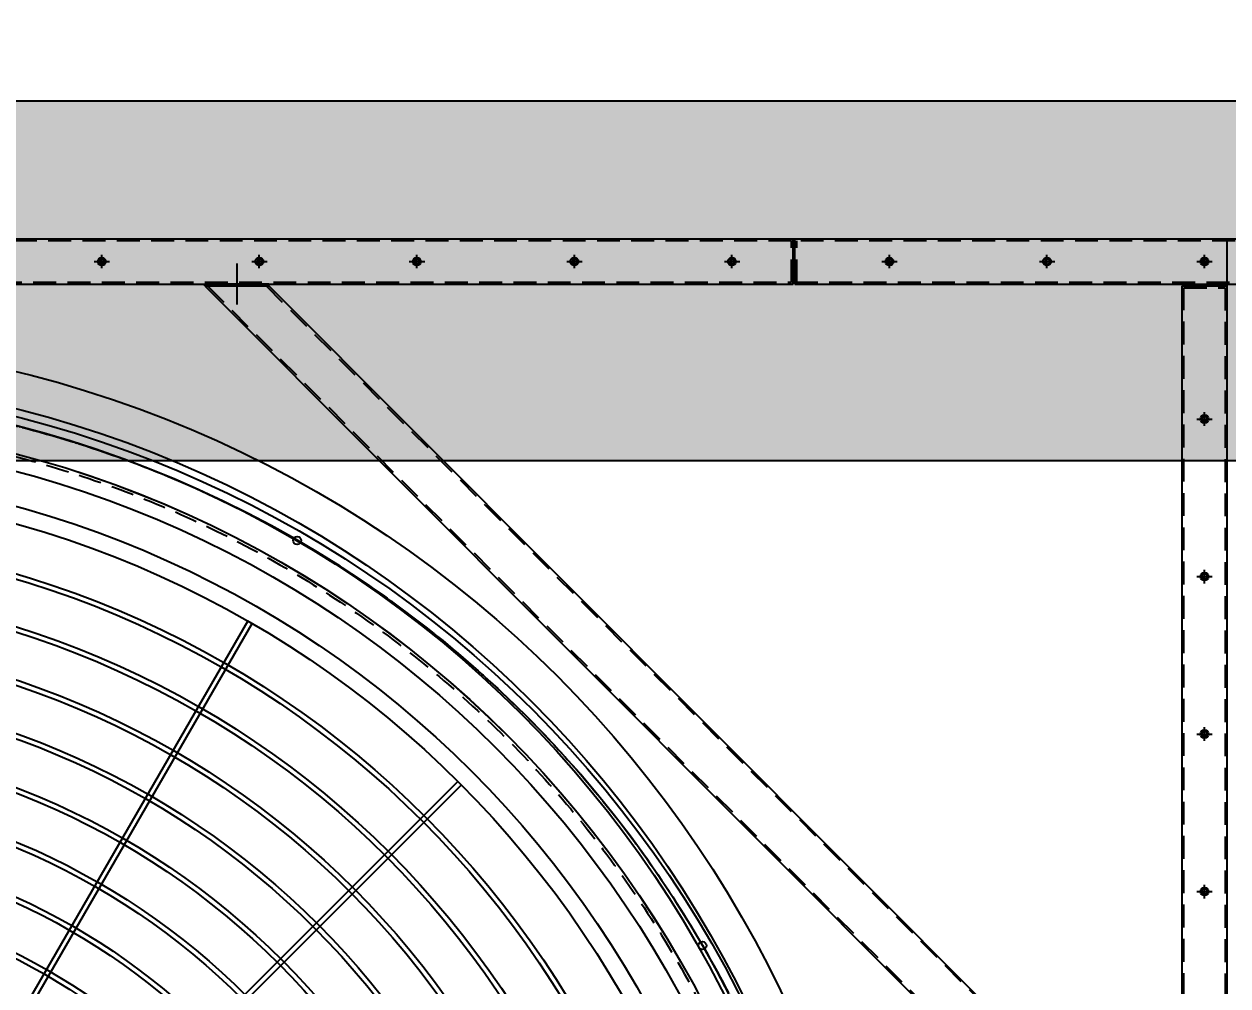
# Model space of a CAD drawing. Header units: millimetres. Extents: x 532 to 24684, y 468 to 17547.
# Drawn here: x 5708 to 7045, y 13299 to 14368 of the extents above; entities that cross this region are included whole.
import ezdxf

# ---------------------------------------------------------------- set-up
doc = ezdxf.new("R2010")
doc.units = ezdxf.units.MM
doc.linetypes.add('CENTER', pattern=[65, 60, -2, 1, -2])
doc.linetypes.add('HIDDEN', pattern=[9.525, 6.35, -3.175])
doc.layers.get('Defpoints').update_dxf_attribs({"color": 161})
for name, color, linetype in [('00000. 건축마감', 253, 'Continuous'), ('CENTER', 1, 'CENTER'), ('숨은선', 5, 'HIDDEN')]:
    doc.layers.add(name, color=color, linetype=linetype)
doc.styles.get("Standard").update_dxf_attribs({"font": 'arial.ttf'})
doc.dimstyles.new('1.40', dxfattribs={"dimscale": 40, "dimtxt": 1, "dimasz": 1, "dimexe": 0.5, "dimexo": 0.5, "dimgap": 0.5, "dimtad": 1, "dimdec": 1, "dimzin": 9, "dimdsep": 46, "dimtxsty": 'Standard', "dimcen": 0, "dimclrd": 2, "dimclre": 2, "dimclrt": 3, "dimadec": 0, "dimazin": 0, "dimtfac": 1, "dimtdec": 1, "dimtmove": 1, "dimatfit": 3, "dimfxl": 1, "dimtolj": 1, "dimtzin": 0, "dimlwd": -1, "dimlwe": -1, "dimarcsym": 0})

# ---------------------------------------------------------------- blocks, each defined once
blk = doc.blocks.new('A$C44353093')
for p, q in [((0, 50), (1632, 50)), ((0, 50), (0, 0)), ((0, 50), (0, 0)), ((1632, 0), (0, 0))]:
    blk.add_line(p, q)
for centre in [(105, 25), (105, 25), (105, 25), (105, 25), (105, 25), (105, 25), (105, 25), (105, 25), (105, 25), (105, 25), (105, 25), (105, 25), (280, 25), (280, 25), (280, 25), (280, 25), (280, 25), (280, 25), (280, 25), (280, 25), (280, 25), (280, 25), (280, 25), (280, 25), (455, 25), (455, 25), (455, 25), (455, 25), (455, 25), (455, 25), (455, 25), (455, 25), (455, 25), (455, 25), (455, 25), (455, 25), (455, 25), (455, 25), (455, 25), (455, 25), (455, 25), (455, 25), (455, 25), (455, 25), (455, 25), (455, 25), (455, 25), (455, 25)]:
    blk.add_circle(centre, 3)
at = {"layer": 'CENTER'}
for p, q in [((105, 30), (105, 20)), ((105, 30), (105, 20)), ((105, 30), (105, 20)), ((105, 30), (105, 20)), ((105, 30), (105, 20)), ((105, 30), (105, 20)), ((105, 30), (105, 20)), ((105, 30), (105, 20)), ((105, 30), (105, 20)), ((105, 30), (105, 20)), ((105, 30), (105, 20)), ((105, 30), (105, 20)), ((280, 30), (280, 20)), ((280, 30), (280, 20)), ((280, 30), (280, 20)), ((280, 30), (280, 20)), ((280, 30), (280, 20)), ((280, 30), (280, 20)), ((280, 30), (280, 20)), ((280, 30), (280, 20)), ((280, 30), (280, 20)), ((280, 30), (280, 20)), ((280, 30), (280, 20)), ((280, 30), (280, 20)), ((455, 30), (455, 20)), ((455, 30), (455, 20)), ((455, 30), (455, 20)), ((455, 30), (455, 20)), ((455, 30), (455, 20)), ((455, 30), (455, 20)), ((455, 30), (455, 20)), ((455, 30), (455, 20)), ((455, 30), (455, 20)), ((455, 30), (455, 20)), ((455, 30), (455, 20)), ((455, 30), (455, 20)), ((455, 30), (455, 20)), ((455, 30), (455, 20)), ((455, 30), (455, 20)), ((455, 30), (455, 20)), ((455, 30), (455, 20)), ((455, 30), (455, 20)), ((455, 30), (455, 20)), ((455, 30), (455, 20)), ((455, 30), (455, 20)), ((455, 30), (455, 20)), ((455, 30), (455, 20)), ((455, 30), (455, 20)), ((99.4, 25), (110.7, 25)), ((99.4, 25), (110.7, 25)), ((99.4, 25), (110.7, 25)), ((274.4, 25), (285.7, 25)), ((274.4, 25), (285.7, 25)), ((274.4, 25), (285.7, 25)), ((449.4, 25), (460.7, 25)), ((449.4, 25), (460.7, 25)), ((449.4, 25), (460.7, 25)), ((449.4, 25), (460.7, 25)), ((449.4, 25), (460.7, 25)), ((449.4, 25), (460.7, 25))]:
    blk.add_line(p, q, dxfattribs=at)
at = {"layer": '숨은선', "ltscale": 4}
for p, q in [((0, 48), (1632, 48)), ((2, 48), (2, 2)), ((1632, 2), (0, 2))]:
    blk.add_line(p, q, dxfattribs=at)
blk = doc.blocks.new('A$C4F062CD0')
for p, q in [((0, 50), (2332, 50)), ((0, 50), (2332, 50)), ((2332, 50), (2332, 0)), ((2332, 50), (2332, 0)), ((2332, 50), (2332, 0)), ((2332, 50), (2332, 0)), ((2332, 50), (2332, 0)), ((2332, 50), (2332, 0)), ((2332, 50), (2332, 0)), ((2332, 50), (2332, 0)), ((2332, 0), (0, 0)), ((2332, 0), (0, 0))]:
    blk.add_line(p, q)
for centre in [(1564, 25), (1564, 25), (1564, 25), (1564, 25), (1564, 25), (1564, 25), (1564, 25), (1564, 25), (1564, 25), (1564, 25), (1564, 25), (1564, 25), (1739, 25), (1739, 25), (1739, 25), (1739, 25), (1739, 25), (1739, 25), (1739, 25), (1739, 25), (1739, 25), (1739, 25), (1739, 25), (1739, 25), (1914, 25), (1914, 25), (1914, 25), (1914, 25), (1914, 25), (1914, 25), (1914, 25), (1914, 25), (1914, 25), (1914, 25), (1914, 25), (1914, 25), (2089, 25), (2089, 25), (2089, 25), (2089, 25), (2089, 25), (2089, 25), (2089, 25), (2089, 25), (2089, 25), (2089, 25), (2089, 25), (2089, 25), (2264, 25), (2264, 25), (2264, 25), (2264, 25), (2264, 25), (2264, 25), (2264, 25), (2264, 25), (2264, 25), (2264, 25), (2264, 25), (2264, 25)]:
    blk.add_circle(centre, 3)
at = {"layer": 'CENTER'}
for p, q in [((1564, 30), (1564, 20)), ((1564, 30), (1564, 20)), ((1564, 30), (1564, 20)), ((1564, 30), (1564, 20)), ((1564, 30), (1564, 20)), ((1564, 30), (1564, 20)), ((1564, 30), (1564, 20)), ((1564, 30), (1564, 20)), ((1564, 30), (1564, 20)), ((1564, 30), (1564, 20)), ((1564, 30), (1564, 20)), ((1564, 30), (1564, 20)), ((1739, 30), (1739, 20)), ((1739, 30), (1739, 20)), ((1739, 30), (1739, 20)), ((1739, 30), (1739, 20)), ((1739, 30), (1739, 20)), ((1739, 30), (1739, 20)), ((1739, 30), (1739, 20)), ((1739, 30), (1739, 20)), ((1739, 30), (1739, 20)), ((1739, 30), (1739, 20)), ((1739, 30), (1739, 20)), ((1739, 30), (1739, 20)), ((1914, 30), (1914, 20)), ((1914, 30), (1914, 20)), ((1914, 30), (1914, 20)), ((1914, 30), (1914, 20)), ((1914, 30), (1914, 20)), ((1914, 30), (1914, 20)), ((1914, 30), (1914, 20)), ((1914, 30), (1914, 20)), ((1914, 30), (1914, 20)), ((1914, 30), (1914, 20)), ((1914, 30), (1914, 20)), ((1914, 30), (1914, 20)), ((2089, 30), (2089, 20)), ((2089, 30), (2089, 20)), ((2089, 30), (2089, 20)), ((2089, 30), (2089, 20)), ((2089, 30), (2089, 20)), ((2089, 30), (2089, 20)), ((2089, 30), (2089, 20)), ((2089, 30), (2089, 20)), ((2089, 30), (2089, 20)), ((2089, 30), (2089, 20)), ((2089, 30), (2089, 20)), ((2089, 30), (2089, 20)), ((2264, 30), (2264, 20)), ((2264, 30), (2264, 20)), ((2264, 30), (2264, 20)), ((2264, 30), (2264, 20)), ((2264, 30), (2264, 20)), ((2264, 30), (2264, 20)), ((2264, 30), (2264, 20)), ((2264, 30), (2264, 20)), ((2264, 30), (2264, 20)), ((2264, 30), (2264, 20)), ((2264, 30), (2264, 20)), ((2264, 30), (2264, 20)), ((1558.4, 25), (1569.7, 25)), ((1558.4, 25), (1569.7, 25)), ((1558.4, 25), (1569.7, 25)), ((1733.4, 25), (1744.7, 25)), ((1733.4, 25), (1744.7, 25)), ((1733.4, 25), (1744.7, 25)), ((1908.4, 25), (1919.7, 25)), ((1908.4, 25), (1919.7, 25)), ((1908.4, 25), (1919.7, 25)), ((2083.4, 25), (2094.7, 25)), ((2083.4, 25), (2094.7, 25)), ((2083.4, 25), (2094.7, 25)), ((2258.4, 25), (2269.7, 25)), ((2258.4, 25), (2269.7, 25)), ((2258.4, 25), (2269.7, 25))]:
    blk.add_line(p, q, dxfattribs=at)
at = {"layer": '숨은선', "ltscale": 4}
for p, q in [((2, 48), (2330, 48)), ((2, 48), (2330, 48)), ((2330, 48), (2330, 2)), ((2330, 48), (2330, 2)), ((2330, 48), (2330, 2)), ((2330, 48), (2330, 2)), ((2330, 2), (2, 2)), ((2330, 2), (2, 2))]:
    blk.add_line(p, q, dxfattribs=at)
blk = doc.blocks.new('A$C59334D22')
for p, q in [((3423.9, 1606.7), (127.9, 1606.7)), ((3423.9, 1606.7), (3423.9, 207.7)), ((3423.9, 1606.7), (3423.9, 207.7)), ((3423.9, 1354.7), (3423.9, 207.7)), ((3423.9, 1354.7), (3423.9, 207.7))]:
    blk.add_line(p, q)
for centre in [(2173.9, 1581.7), (2173.9, 1581.7), (2173.9, 1581.7), (2173.9, 1581.7), (2348.9, 1581.7), (2348.9, 1581.7), (2348.9, 1581.7), (2348.9, 1581.7), (2523.9, 1581.7), (2523.9, 1581.7), (2523.9, 1581.7), (2523.9, 1581.7), (2698.9, 1581.7), (2698.9, 1581.7), (2698.9, 1581.7), (2698.9, 1581.7), (2873.9, 1581.7), (2873.9, 1581.7), (2873.9, 1581.7), (2873.9, 1581.7), (3048.9, 1581.7), (3048.9, 1581.7), (3048.9, 1581.7), (3048.9, 1581.7), (3223.9, 1581.7), (3223.9, 1581.7), (3223.9, 1581.7), (3223.9, 1581.7), (3398.9, 1581.7), (3398.9, 1581.7), (3398.9, 1581.7), (3398.9, 1581.7), (3398.9, 1406.7), (3398.9, 1406.7), (3398.9, 1406.7), (3398.9, 1406.7), (3398.9, 1231.7), (3398.9, 1231.7), (3398.9, 1231.7), (3398.9, 1231.7), (3398.9, 1056.7), (3398.9, 1056.7), (3398.9, 1056.7), (3398.9, 1056.7), (3398.9, 881.7), (3398.9, 881.7), (3398.9, 881.7), (3398.9, 881.7)]:
    blk.add_circle(centre, 4.5)
at = {"color": 7}
blk.add_arc((1775.9, 206.7), 1230, 0.0466, 179.9534, dxfattribs=at)
at = {"layer": 'CENTER'}
for p, q in [((2165.5, 1581.7), (2182.6, 1581.7)), ((2173.9, 1574.2), (2173.9, 1589.2)), ((2173.9, 1574.2), (2173.9, 1589.2)), ((2173.9, 1574.2), (2173.9, 1589.2)), ((2173.9, 1574.2), (2173.9, 1589.2)), ((2340.5, 1581.7), (2357.6, 1581.7)), ((2348.9, 1574.2), (2348.9, 1589.2)), ((2348.9, 1574.2), (2348.9, 1589.2)), ((2348.9, 1574.2), (2348.9, 1589.2)), ((2348.9, 1574.2), (2348.9, 1589.2)), ((2515.5, 1581.7), (2532.6, 1581.7)), ((2523.9, 1574.2), (2523.9, 1589.2)), ((2523.9, 1574.2), (2523.9, 1589.2)), ((2523.9, 1574.2), (2523.9, 1589.2)), ((2523.9, 1574.2), (2523.9, 1589.2)), ((2690.5, 1581.7), (2707.6, 1581.7)), ((2698.9, 1574.2), (2698.9, 1589.2)), ((2698.9, 1574.2), (2698.9, 1589.2)), ((2698.9, 1574.2), (2698.9, 1589.2)), ((2698.9, 1574.2), (2698.9, 1589.2)), ((2865.5, 1581.7), (2882.6, 1581.7)), ((2873.9, 1574.2), (2873.9, 1589.2)), ((2873.9, 1574.2), (2873.9, 1589.2)), ((2873.9, 1574.2), (2873.9, 1589.2)), ((2873.9, 1574.2), (2873.9, 1589.2)), ((3040.5, 1581.7), (3057.6, 1581.7)), ((3048.9, 1574.2), (3048.9, 1589.2)), ((3048.9, 1574.2), (3048.9, 1589.2)), ((3048.9, 1574.2), (3048.9, 1589.2)), ((3048.9, 1574.2), (3048.9, 1589.2)), ((3215.5, 1581.7), (3232.6, 1581.7)), ((3223.9, 1574.2), (3223.9, 1589.2)), ((3223.9, 1574.2), (3223.9, 1589.2)), ((3223.9, 1574.2), (3223.9, 1589.2)), ((3223.9, 1574.2), (3223.9, 1589.2)), ((3390.5, 1581.7), (3407.6, 1581.7)), ((3398.9, 1574.2), (3398.9, 1589.2)), ((3398.9, 1574.2), (3398.9, 1589.2)), ((3398.9, 1574.2), (3398.9, 1589.2)), ((3398.9, 1574.2), (3398.9, 1589.2)), ((3390.5, 1406.7), (3407.6, 1406.7)), ((3398.9, 1399.2), (3398.9, 1414.2)), ((3398.9, 1399.2), (3398.9, 1414.2)), ((3398.9, 1399.2), (3398.9, 1414.2)), ((3398.9, 1399.2), (3398.9, 1414.2)), ((3390.5, 1231.7), (3407.6, 1231.7)), ((3398.9, 1224.2), (3398.9, 1239.2)), ((3398.9, 1224.2), (3398.9, 1239.2)), ((3398.9, 1224.2), (3398.9, 1239.2)), ((3398.9, 1224.2), (3398.9, 1239.2)), ((3390.5, 1056.7), (3407.6, 1056.7)), ((3398.9, 1049.2), (3398.9, 1064.2)), ((3398.9, 1049.2), (3398.9, 1064.2)), ((3398.9, 1049.2), (3398.9, 1064.2)), ((3398.9, 1049.2), (3398.9, 1064.2)), ((3398.9, 874.2), (3398.9, 889.2)), ((3398.9, 874.2), (3398.9, 889.2)), ((3398.9, 874.2), (3398.9, 889.2)), ((3398.9, 874.2), (3398.9, 889.2)), ((3390.5, 881.7), (3407.6, 881.7))]:
    blk.add_line(p, q, dxfattribs=at)
blk = doc.blocks.new('A$C5D064833')
for p, q in [((0, 50), (2696, 50)), ((0, 50), (0, 0)), ((0, 50), (0, 0)), ((2696, 50), (2696, 0)), ((2696, 50), (2696, 0)), ((2696, 50), (2696, 0)), ((0, 0), (2696, 0))]:
    blk.add_line(p, q)
for centre in [(148, 25), (323, 25), (498, 25.1), (673, 25.2), (848, 25), (1023, 25), (1198, 25), (1322, 25), (1374, 25), (1498, 25), (1673, 25), (1848, 25), (2023, 25), (2198, 25), (2373, 25), (2548, 25)]:
    blk.add_circle(centre, 3)
at = {"layer": 'CENTER'}
for p, q in [((148, 33.4), (148, 16.4)), ((323, 33.4), (323, 16.4)), ((498, 33.5), (498, 16.5)), ((673, 33.6), (673, 16.6)), ((848, 33.4), (848, 16.4)), ((1023, 33.4), (1023, 16.4)), ((1198, 33.4), (1198, 16.4)), ((1322, 33.4), (1322, 16.4)), ((1374, 33.4), (1374, 16.4)), ((1498, 33.4), (1498, 16.4)), ((1673, 33.4), (1673, 16.4)), ((1848, 33.4), (1848, 16.4)), ((2023, 33.4), (2023, 16.4)), ((2198, 33.4), (2198, 16.4)), ((2373, 33.4), (2373, 16.4)), ((2548, 33.4), (2548, 16.4)), ((155.5, 25), (140.5, 25)), ((155.5, 25), (140.5, 25)), ((155.5, 25), (140.5, 25)), ((155.5, 25), (140.5, 25)), ((330.5, 25), (315.5, 25)), ((330.5, 25), (315.5, 25)), ((330.5, 25), (315.5, 25)), ((330.5, 25), (315.5, 25)), ((505.5, 25.1), (490.5, 25.1)), ((505.5, 25.1), (490.5, 25.1)), ((505.5, 25.1), (490.5, 25.1)), ((505.5, 25.1), (490.5, 25.1)), ((680.5, 25.2), (665.5, 25.2)), ((680.5, 25.2), (665.5, 25.2)), ((680.5, 25.2), (665.5, 25.2)), ((680.5, 25.2), (665.5, 25.2)), ((855.5, 25), (840.5, 25)), ((855.5, 25), (840.5, 25)), ((855.5, 25), (840.5, 25)), ((855.5, 25), (840.5, 25)), ((1030.5, 25), (1015.5, 25)), ((1030.5, 25), (1015.5, 25)), ((1030.5, 25), (1015.5, 25)), ((1030.5, 25), (1015.5, 25)), ((1205.5, 25), (1190.5, 25)), ((1205.5, 25), (1190.5, 25)), ((1205.5, 25), (1190.5, 25)), ((1205.5, 25), (1190.5, 25)), ((1329.5, 25), (1314.5, 25)), ((1329.5, 25), (1314.5, 25)), ((1329.5, 25), (1314.5, 25)), ((1329.5, 25), (1314.5, 25)), ((1366.5, 25), (1381.5, 25)), ((1366.5, 25), (1381.5, 25)), ((1366.5, 25), (1381.5, 25)), ((1366.5, 25), (1381.5, 25)), ((1490.5, 25), (1505.5, 25)), ((1490.5, 25), (1505.5, 25)), ((1490.5, 25), (1505.5, 25)), ((1490.5, 25), (1505.5, 25)), ((1665.5, 25), (1680.5, 25)), ((1665.5, 25), (1680.5, 25)), ((1665.5, 25), (1680.5, 25)), ((1665.5, 25), (1680.5, 25)), ((1840.5, 25), (1855.5, 25)), ((1840.5, 25), (1855.5, 25)), ((1840.5, 25), (1855.5, 25)), ((1840.5, 25), (1855.5, 25)), ((2015.5, 25), (2030.5, 25)), ((2015.5, 25), (2030.5, 25)), ((2015.5, 25), (2030.5, 25)), ((2015.5, 25), (2030.5, 25)), ((2190.5, 25), (2205.5, 25)), ((2190.5, 25), (2205.5, 25)), ((2190.5, 25), (2205.5, 25)), ((2190.5, 25), (2205.5, 25)), ((2365.5, 25), (2380.5, 25)), ((2365.5, 25), (2380.5, 25)), ((2365.5, 25), (2380.5, 25)), ((2365.5, 25), (2380.5, 25)), ((2540.5, 25), (2555.5, 25)), ((2540.5, 25), (2555.5, 25)), ((2540.5, 25), (2555.5, 25)), ((2540.5, 25), (2555.5, 25))]:
    blk.add_line(p, q, dxfattribs=at)
at = {"layer": '숨은선', "ltscale": 4}
for p, q in [((2, 48), (2694, 48)), ((2, 48), (2, 2)), ((2, 48), (2, 2)), ((2694, 48), (2694, 2)), ((2694, 48), (2694, 2)), ((2694, 48), (2694, 2)), ((2694, 2), (2, 2))]:
    blk.add_line(p, q, dxfattribs=at)
blk = doc.blocks.new('A$C34A92E17')
for p, q in [((24.9, 1110.2), (22.9, 1110.2)), ((22.9, 1110.2), (22.9, 1039.5)), ((24.9, 1039.5), (24.9, 1110.2)), ((1108.3, 24.9), (24.9, 1110.2)), ((24.9, 1039.5), (22.9, 1039.5)), ((1037.5, 24.9), (24.9, 1039.5)), ((1108.3, 24.9), (1037.5, 24.9)), ((1037.5, 24.9), (1037.5, 22.9)), ((1037.5, 22.9), (1108.3, 22.9)), ((1108.3, 24.9), (1108.3, 22.9))]:
    blk.add_line(p, q)
at = {"layer": 'CENTER'}
for p, q in [((0, 1074.8), (45.7, 1074.8)), ((1072.9, 0), (1072.9, 45.7))]:
    blk.add_line(p, q, dxfattribs=at)
at = {"layer": '숨은선', "ltscale": 4}
for p, q in [((1105.4, 24.9), (24.9, 1108.2)), ((1040.4, 24.9), (24.9, 1041.5))]:
    blk.add_line(p, q, dxfattribs=at)
blk = doc.blocks.new('A$C4ED92C1D')
for centre, radius in [((1384.9, 1377.2), 1240), ((1384.9, 1377.2), 1200), ((1999.9, 2442.4), 4.5), ((2450.2, 1992.2), 4.5)]:
    blk.add_circle(centre, radius)
at = {"layer": 'CENTER'}
blk.add_circle((1384.9, 1377.2), 1230, dxfattribs=at)
at = {"layer": '숨은선', "ltscale": 4}
blk.add_circle((1384.9, 1377.2), 1196.8, dxfattribs=at)
blk = doc.blocks.new('A$C4AF420F7')
at = {"color": 7}
for radius in [1278, 1238, 1220]:
    blk.add_circle((1556.3, 1524.6), radius, dxfattribs=at)
blk = doc.blocks.new('A$C1FB73ED1')
for p, q in [((1333, 1245.9), (2317.7, 677.4)), ((1336, 1251.1), (2320.7, 682.6)), ((1322.4, 1233.4), (2126.4, 429.4)), ((1326.6, 1237.6), (2130.6, 433.6))]:
    blk.add_line(p, q)
for radius in [1280, 1260, 1220, 1200]:
    blk.add_circle((1280, 1280), radius)
at = {"ltscale": 5}
for radius in [1143, 1137, 1083, 1077, 1023, 1017, 963, 957, 903, 897, 843, 837, 783, 777, 723, 717, 663, 657]:
    blk.add_circle((1280, 1280), radius, dxfattribs=at)
blk = doc.blocks.new('*D72')
at = {"color": 2, "transparency": 16777216}
for p, q in [((2296.7, 14148.8), (2296.7, 14620.9)), ((8495.4, 14148.8), (8495.4, 14620.9)), ((2336.7, 14600.9), (8455.4, 14600.9))]:
    blk.add_line(p, q, dxfattribs=at)
for points in [[(2336.7, 14607.6), (2336.7, 14594.2), (2296.7, 14600.9)], [(8455.4, 14607.6), (8455.4, 14594.2), (8495.4, 14600.9)]]:
    blk.add_solid(points, dxfattribs=at)
at = {"layer": 'Defpoints', "color": 0, "transparency": 16777216}
for p in [(8495.4, 14600.9), (2296.7, 14128.8), (8495.4, 14128.8)]:
    blk.add_point(p, dxfattribs=at)
at = {"color": 3, "transparency": 16777216, "insert": (5396, 14723), "char_height": 200, "attachment_point": 5}
blk.add_mtext('\\A1;6200', dxfattribs=at)
blk = doc.blocks.new('_DotSmall')
at = {"color": 0, "linetype": 'ByBlock', "const_width": 0.5}
blk.add_lwpolyline([(-0.0625, 0, 1), (0.0625, 0, 1)], format="xyb", close=True, dxfattribs=at)

msp = doc.modelspace()

# ---------------------------------------------------------------- hatches: boundary and pattern name
h = msp.add_hatch()
h.set_pattern_fill('AR-CONC', color=8)
h.set_pattern_definition([(50, (-45997.31, 8781.68), (182.18467, -15.9391), [19.05, -209.55]), (355, (-45997.31, 8781.68), (-35.2434, 191.05685), [15.24, -167.6406]), (100.45144, (-45982.13, 8780.35), (146.94125, 175.11775), [16.19, -178.09024]), (46.1842, (-45997.31, 8832.48), (271.079, -42.0423), [28.575, -314.325]), (96.63556, (-45974.72, 8828.98), (237.4041, 247.4261), [24.285, -267.1356]), (351.18415, (-45997.3, 8832.48), (237.4041, 247.4261), [22.86, -251.4597]), (21, (-45971.91, 8819.78), (151.6144, -102.2652), [19.05, -209.55]), (326, (-45971.91, 8819.78), (61.802, 184.18797), [15.24, -167.64]), (71.45144, (-45959.28, 8811.26), (213.4164, 81.92277), [16.19, -178.08994]), (37.5, (-45997.31, 8781.68), (3.0886, 84.55504), [0, -165.608, 0, -170.18, 0, -168.275]), (7.5, (-45997.31, 8781.68), (66.81966, 100.18057), [0, -97.028, 0, -161.798, 0, -64.135]), (327.5, (-46053.955, 8781.68), (135.590595, -5.72874), [0, -63.5, 0, -198.12, 0, -262.89]), (317.5, (-46079.35, 8781.68), (148.12918, 25.4265), [0, -82.55, 0, -131.572, 0, -186.69])])
h.paths.add_polyline_path([(8396.04, 14282.26), (2396.04, 14282.26), (2396.04, 13882.26), (8396.04, 13882.26)])

# ---------------------------------------------------------------- linework, layer by layer
at = {"layer": '00000. 건축마감'}
msp.add_lwpolyline([(8396.04, 13882.26), (2396.04, 13882.26), (2396.04, 14282.26), (8396.04, 14282.26)], close=True, dxfattribs=at)

# ---------------------------------------------------------------- block references
at = {"color": 7}
for name, p in [('A$C4AF420F7', (3839.72, 11215.14)), ('A$C59334D22', (3620.1, 12522.1)), ('A$C4ED92C1D', (4011.1, 11351.57))]:
    msp.add_blockref(name, p, dxfattribs=at)
at = {"color": 7, "xscale": -1, "rotation": 180}
for name, p in [('A$C4F062CD0', (4230.04, 14128.76)), ('A$C44353093', (6564.02, 14128.76))]:
    msp.add_blockref(name, p, dxfattribs=at)
at = {"color": 7}
for name, p, rotation in [('A$C34A92E17', (7016.94, 14101.66), 180), ('A$C5D064833', (7044.04, 11380.76), 89.99999999999999)]:
    msp.add_blockref(name, p, dxfattribs=dict(at, rotation=rotation))
at = {"xscale": 0.9374837445598457, "yscale": 0.9374837445598457, "zscale": 0.9374837445598457, "rotation": 89.99999999999999}
msp.add_blockref('A$C1FB73ED1', (6596.02, 11528.78), dxfattribs=at)

# ---------------------------------------------------------------- dimensions: what is measured, and where the dimension line sits
at = {"color": 7}
dim = msp.add_linear_dim(base=(8495.35, 14600.89), p1=(2296.7, 14128.76), p2=(8495.35, 14128.76), text='6200', dimstyle='1.40', override={"dimtxt": 5, "dimblk1": 'DotSmall', "dimfxl": 1.25}, dxfattribs=at)
dim.commit()
dim.dimension.update_dxf_attribs({"geometry": '*D72', "text_midpoint": (5396.03, 14723)})

doc.saveas('drawing.dxf')
